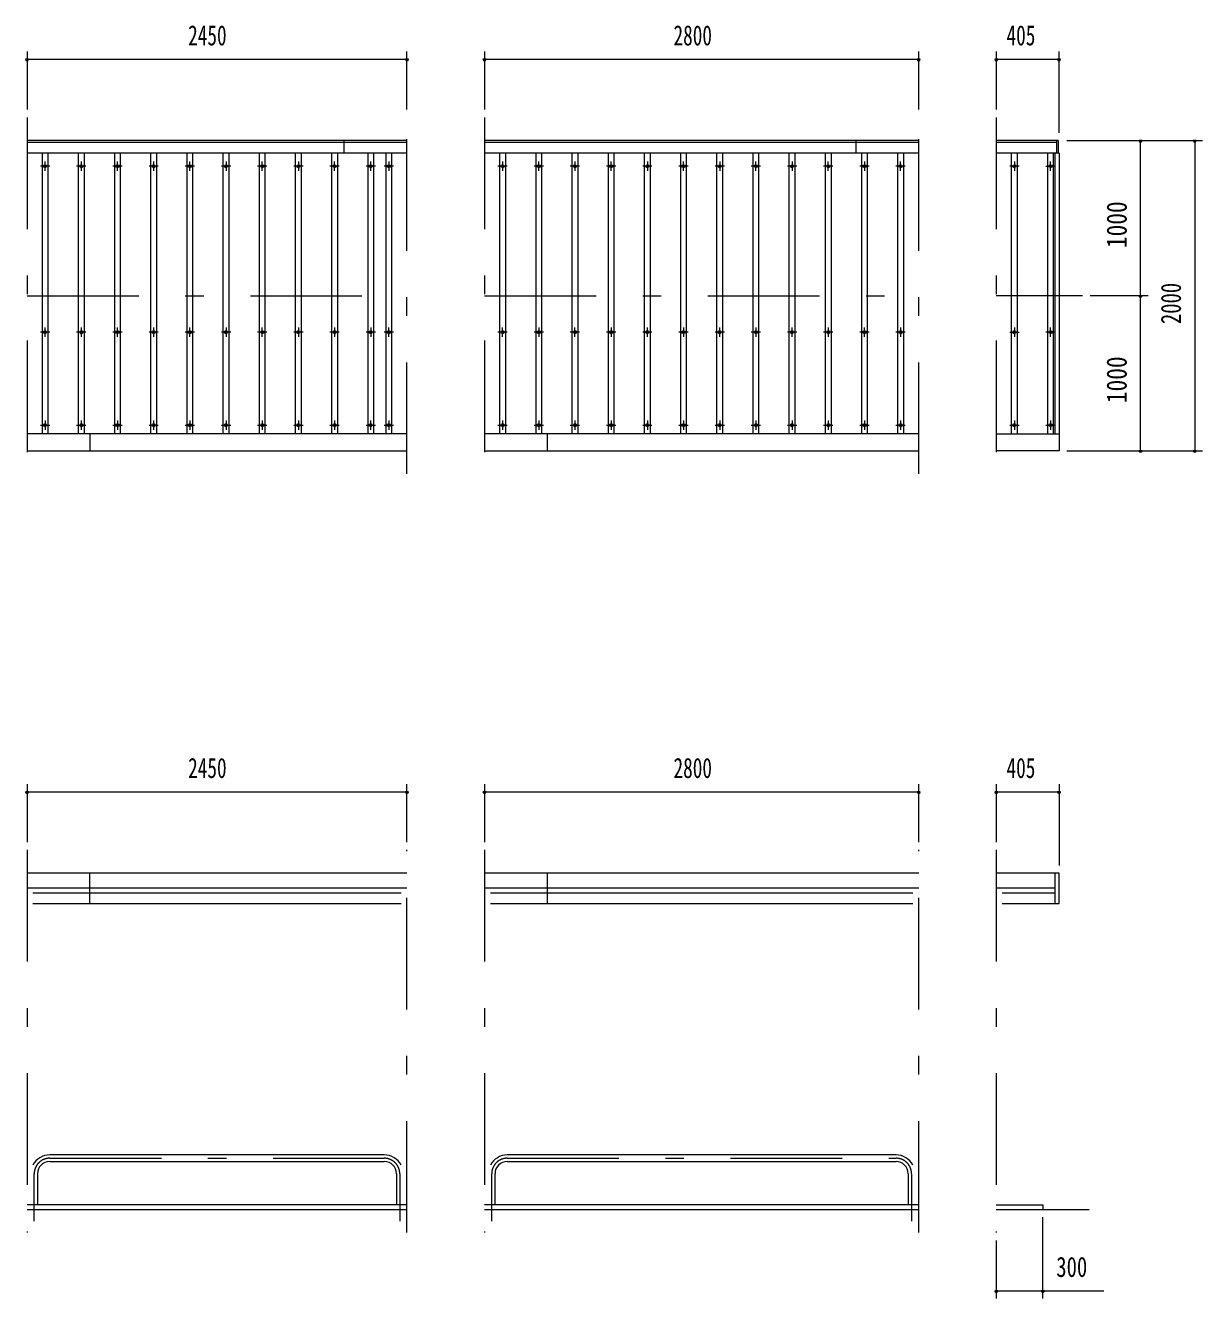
# Model space of a CAD drawing. Units: millimetres, scale not verified. Extents: x -23449 to 23452, y -10500 to 10500.
# Drawn here: x -14951 to -7361, y 1220 to 9431 of the extents above; entities that cross this region are included whole.
import ezdxf
from ezdxf.enums import TextEntityAlignment as Align

# ---------------------------------------------------------------- set-up
doc = ezdxf.new("R2010")
doc.units = ezdxf.units.MM
doc.header["$LTSCALE"] = 60
doc.linetypes.add('USER3', pattern=[24, 12, -5, 2, -5])
for name, color, linetype, lineweight in [('0-2_1-0BOLD', 7, 'Continuous', 18), ('0-3_1-2CENTER', 3, 'USER3', 18), ('0-4_1-4THIN', 4, 'Continuous', 18), ('0-5_1-5DIM', 3, 'Continuous', 18)]:
    doc.layers.add(name, color=color, linetype=linetype, lineweight=lineweight)
doc.styles.add('ＭＳ ゴシック', font='')
doc.styles.get('ＭＳ ゴシック').set_extended_font_data('MS Gothic')

msp = doc.modelspace()

# ---------------------------------------------------------------- linework, layer by layer
at = {"layer": '0-2_1-0BOLD'}
for p, q in [((-12490.94, 8687.67), (-14940.94, 8687.67)), ((-14940.94, 8677.67), (-12490.94, 8677.67)), ((-12895.94, 8607.16), (-12895.94, 8687.67)), ((-9190.94, 8687.67), (-11990.94, 8687.67)), ((-11990.94, 8677.67), (-9190.94, 8677.67)), ((-9595.94, 8687.67), (-9595.94, 8607.16)), ((-8290.95, 8687.67), (-8690.94, 8687.67)), ((-8690.94, 8677.67), (-8300.95, 8677.67)), ((-8300.95, 8607.16), (-8300.95, 8687.67)), ((-8290.95, 8687.67), (-8290.95, 8607.16)), ((-12490.94, 8607.16), (-14940.94, 8607.16)), ((-9190.94, 8607.16), (-11990.94, 8607.16)), ((-8285.95, 8607.16), (-8690.94, 8607.16)), ((-8310.94, 6797.67), (-8310.94, 8607.16)), ((-12490.94, 6797.67), (-14940.94, 6797.67)), ((-14535.94, 6797.67), (-14535.94, 6687.67)), ((-9190.94, 6797.67), (-11990.94, 6797.67)), ((-11585.94, 6797.67), (-11585.94, 6687.67)), ((-8690.94, 6797.67), (-8285.95, 6797.67)), ((-14940.94, 6687.67), (-12490.94, 6687.67)), ((-11990.94, 6687.67), (-9190.94, 6687.67)), ((-12490.94, 3962.67), (-14940.94, 3962.67)), ((-14535.94, 3768.55), (-14535.94, 3962.67)), ((-9190.94, 3962.67), (-11990.94, 3962.67)), ((-11585.94, 3962.67), (-11585.94, 3768.55)), ((-8310.94, 3768.55), (-8310.94, 3962.67)), ((-14940.94, 3868.72), (-12490.94, 3868.72)), ((-11990.94, 3868.72), (-9190.94, 3868.72)), ((-8690.94, 3868.72), (-8310.94, 3868.72)), ((-12529.09, 3834.18), (-14902.79, 3834.18)), ((-9229.09, 3834.18), (-11952.79, 3834.18)), ((-8310.94, 3834.18), (-8652.79, 3834.18)), ((-14902.79, 3768.55), (-12529.09, 3768.55)), ((-11952.79, 3768.55), (-9229.09, 3768.55)), ((-8652.79, 3768.55), (-8285.94, 3768.55)), ((-12637.3, 2146.02), (-14794.6, 2146.02)), ((-9337.29, 2146.02), (-11844.59, 2146.02)), ((-14794.6, 2103.32), (-12637.3, 2103.32)), ((-11844.59, 2103.32), (-9337.29, 2103.32)), ((-14873.25, 2024.67), (-14873.25, 1824.67)), ((-12558.65, 2024.67), (-12558.65, 1824.67)), ((-11923.24, 1824.67), (-11923.24, 2024.67)), ((-9258.64, 2024.67), (-9258.64, 1824.67)), ((-12490.94, 1824.67), (-14940.94, 1824.67)), ((-9190.94, 1824.67), (-11990.94, 1824.67)), ((-14940.94, 1794.67), (-12490.94, 1794.67)), ((-11990.94, 1794.67), (-9190.94, 1794.67)), ((-8690.94, 1794.67), (-8090.94, 1794.67))]:
    msp.add_line(p, q, dxfattribs=at)
for points in [[(-8285.95, 8607.16), (-8285.95, 6687.67), (-8690.94, 6687.67)], [(-8285.94, 3768.55), (-8285.94, 3962.67), (-8690.94, 3962.67)], [(-8690.94, 1824.67), (-8390.94, 1824.67), (-8390.94, 1794.67)]]:
    msp.add_lwpolyline(points, dxfattribs=at)
for centre in [(-14824.28, 8522.67), (-14590.94, 8522.67), (-14357.61, 8522.67), (-14124.28, 8522.67), (-13890.94, 8522.67), (-13657.61, 8522.67), (-13424.28, 8522.67), (-13190.94, 8522.67), (-12957.61, 8522.67), (-12724.28, 8522.67), (-12607.61, 8522.67), (-11874.28, 8522.67), (-11640.94, 8522.67), (-11407.61, 8522.67), (-11174.28, 8522.67), (-10940.94, 8522.67), (-10707.61, 8522.67), (-10474.28, 8522.67), (-10240.94, 8522.67), (-10007.61, 8522.67), (-9774.28, 8522.67), (-9540.94, 8522.67), (-9307.61, 8522.67), (-8574.27, 8522.67), (-8340.94, 8522.67), (-14824.28, 7452.68), (-14590.94, 7452.68), (-14357.61, 7452.68), (-14124.28, 7452.68), (-13890.94, 7452.68), (-13657.61, 7452.68), (-13424.28, 7452.68), (-13190.94, 7452.68), (-12957.61, 7452.68), (-12724.28, 7452.68), (-12607.61, 7452.68), (-11874.28, 7452.68), (-11640.94, 7452.68), (-11407.61, 7452.68), (-11174.28, 7452.68), (-10940.94, 7452.68), (-10707.61, 7452.68), (-10474.28, 7452.68), (-10240.94, 7452.68), (-10007.61, 7452.68), (-9774.28, 7452.68), (-9540.94, 7452.68), (-9307.61, 7452.68), (-8574.27, 7452.68), (-8340.94, 7452.68), (-14824.28, 6852.68), (-14590.94, 6852.68), (-14357.61, 6852.68), (-14124.28, 6852.68), (-13890.94, 6852.68), (-13657.61, 6852.68), (-13424.28, 6852.68), (-13190.94, 6852.68), (-12957.61, 6852.68), (-12724.28, 6852.68), (-12607.61, 6852.68), (-11874.28, 6852.68), (-11640.94, 6852.68), (-11407.61, 6852.68), (-11174.28, 6852.68), (-10940.94, 6852.68), (-10707.61, 6852.68), (-10474.28, 6852.68), (-10240.94, 6852.68), (-10007.61, 6852.68), (-9774.28, 6852.68), (-9540.94, 6852.68), (-9307.61, 6852.68), (-8574.27, 6852.68), (-8340.94, 6852.68)]:
    msp.add_circle(centre, 10, dxfattribs=at)
for centre, radius, start, end in [((-14794.6, 2024.67), 121.35, 90, 153.07823), ((-12637.3, 2024.67), 121.35, 26.91106, 90), ((-11844.59, 2024.67), 121.35, 90, 153.08894), ((-9337.29, 2024.67), 121.35, 26.92177, 90), ((-14794.6, 2024.67), 78.65, 90, 180), ((-12637.3, 2024.67), 78.65, 0, 90), ((-11844.59, 2024.67), 78.65, 90, 180), ((-9337.29, 2024.67), 78.65, 0, 90)]:
    msp.add_arc(centre, radius, start, end, dxfattribs=at)
at = {"layer": '0-3_1-2CENTER'}
for p, q in [((-14940.94, 8837.68), (-14940.94, 6537.67)), ((-12490.94, 6537.67), (-12490.94, 8837.68)), ((-11990.94, 8837.68), (-11990.94, 6537.67)), ((-9190.94, 6537.67), (-9190.94, 8837.68)), ((-8690.94, 8837.68), (-8690.94, 6537.67)), ((-14824.28, 8492.68), (-14824.28, 8552.68)), ((-14590.94, 8552.68), (-14590.94, 8492.68)), ((-14357.61, 8492.68), (-14357.61, 8552.68)), ((-14124.28, 8552.68), (-14124.28, 8492.68)), ((-13890.94, 8492.68), (-13890.94, 8552.68)), ((-13657.61, 8552.68), (-13657.61, 8492.68)), ((-13424.28, 8492.68), (-13424.28, 8552.68)), ((-13190.94, 8552.68), (-13190.94, 8492.68)), ((-12957.61, 8492.68), (-12957.61, 8552.68)), ((-12724.28, 8492.68), (-12724.28, 8552.68)), ((-12607.61, 8552.68), (-12607.61, 8492.68)), ((-11874.28, 8552.68), (-11874.28, 8492.68)), ((-11640.94, 8492.68), (-11640.94, 8552.68)), ((-11407.61, 8552.68), (-11407.61, 8492.68)), ((-11174.28, 8492.68), (-11174.28, 8552.68)), ((-10940.94, 8552.68), (-10940.94, 8492.68)), ((-10707.61, 8492.68), (-10707.61, 8552.68)), ((-10474.28, 8552.68), (-10474.28, 8492.68)), ((-10240.94, 8492.68), (-10240.94, 8552.68)), ((-10007.61, 8552.68), (-10007.61, 8492.68)), ((-9774.28, 8492.68), (-9774.28, 8552.68)), ((-9540.94, 8552.68), (-9540.94, 8492.68)), ((-9307.61, 8492.68), (-9307.61, 8552.68)), ((-8574.27, 8552.68), (-8574.27, 8492.68)), ((-8340.94, 8492.68), (-8340.94, 8552.68)), ((-14794.28, 8522.67), (-14854.28, 8522.67)), ((-14560.95, 8522.67), (-14620.94, 8522.67)), ((-14327.61, 8522.67), (-14387.61, 8522.67)), ((-14094.28, 8522.67), (-14154.28, 8522.67)), ((-13860.95, 8522.67), (-13920.94, 8522.67)), ((-13627.61, 8522.67), (-13687.61, 8522.67)), ((-13394.28, 8522.67), (-13454.28, 8522.67)), ((-13160.95, 8522.67), (-13220.94, 8522.67)), ((-12927.61, 8522.67), (-12987.61, 8522.67)), ((-12694.28, 8522.67), (-12754.28, 8522.67)), ((-12577.61, 8522.67), (-12637.61, 8522.67)), ((-11844.28, 8522.67), (-11904.28, 8522.67)), ((-11610.94, 8522.67), (-11670.94, 8522.67)), ((-11377.61, 8522.67), (-11437.61, 8522.67)), ((-11144.28, 8522.67), (-11204.28, 8522.67)), ((-10910.94, 8522.67), (-10970.94, 8522.67)), ((-10677.61, 8522.67), (-10737.61, 8522.67)), ((-10444.28, 8522.67), (-10504.28, 8522.67)), ((-10210.94, 8522.67), (-10270.94, 8522.67)), ((-9977.61, 8522.67), (-10037.61, 8522.67)), ((-9744.28, 8522.67), (-9804.28, 8522.67)), ((-9510.94, 8522.67), (-9570.94, 8522.67)), ((-9277.61, 8522.67), (-9337.61, 8522.67)), ((-8544.28, 8522.67), (-8604.28, 8522.67)), ((-8370.94, 8522.67), (-8310.94, 8522.67)), ((-14940.94, 7687.67), (-12490.94, 7687.67)), ((-11990.94, 7687.67), (-9190.94, 7687.67)), ((-8135.94, 7687.67), (-8690.94, 7687.67)), ((-14824.28, 7422.67), (-14824.28, 7482.68)), ((-14590.94, 7482.68), (-14590.94, 7422.67)), ((-14357.61, 7422.67), (-14357.61, 7482.68)), ((-14124.28, 7482.68), (-14124.28, 7422.67)), ((-13890.94, 7422.67), (-13890.94, 7482.68)), ((-13657.61, 7482.68), (-13657.61, 7422.67)), ((-13424.28, 7422.67), (-13424.28, 7482.68)), ((-13190.94, 7482.68), (-13190.94, 7422.67)), ((-12957.61, 7482.68), (-12957.61, 7422.67)), ((-12724.28, 7482.68), (-12724.28, 7422.67)), ((-12607.61, 7422.67), (-12607.61, 7482.68)), ((-11874.28, 7422.67), (-11874.28, 7482.68)), ((-11640.94, 7482.68), (-11640.94, 7422.67)), ((-11407.61, 7422.67), (-11407.61, 7482.68)), ((-11174.28, 7482.68), (-11174.28, 7422.67)), ((-10940.94, 7422.67), (-10940.94, 7482.68)), ((-10707.61, 7482.68), (-10707.61, 7422.67)), ((-10474.28, 7422.67), (-10474.28, 7482.68)), ((-10240.94, 7482.68), (-10240.94, 7422.67)), ((-10007.61, 7422.67), (-10007.61, 7482.68)), ((-9774.28, 7482.68), (-9774.28, 7422.67)), ((-9540.94, 7422.67), (-9540.94, 7482.68)), ((-9307.61, 7482.68), (-9307.61, 7422.67)), ((-8574.27, 7482.68), (-8574.27, 7422.67)), ((-8340.94, 7422.67), (-8340.94, 7482.68)), ((-14794.28, 7452.68), (-14854.28, 7452.68)), ((-14560.95, 7452.68), (-14620.94, 7452.68)), ((-14327.61, 7452.68), (-14387.61, 7452.68)), ((-14094.28, 7452.68), (-14154.28, 7452.68)), ((-13860.95, 7452.68), (-13920.94, 7452.68)), ((-13627.61, 7452.68), (-13687.61, 7452.68)), ((-13394.28, 7452.68), (-13454.28, 7452.68)), ((-13160.95, 7452.68), (-13220.94, 7452.68)), ((-12927.61, 7452.68), (-12987.61, 7452.68)), ((-12694.28, 7452.68), (-12754.28, 7452.68)), ((-12577.61, 7452.68), (-12637.61, 7452.68)), ((-11844.28, 7452.68), (-11904.28, 7452.68)), ((-11610.94, 7452.68), (-11670.94, 7452.68)), ((-11377.61, 7452.68), (-11437.61, 7452.68)), ((-11144.28, 7452.68), (-11204.28, 7452.68)), ((-10910.94, 7452.68), (-10970.94, 7452.68)), ((-10677.61, 7452.68), (-10737.61, 7452.68)), ((-10444.28, 7452.68), (-10504.28, 7452.68)), ((-10210.94, 7452.68), (-10270.94, 7452.68)), ((-9977.61, 7452.68), (-10037.61, 7452.68)), ((-9744.28, 7452.68), (-9804.28, 7452.68)), ((-9510.94, 7452.68), (-9570.94, 7452.68)), ((-9277.61, 7452.68), (-9337.61, 7452.68)), ((-8604.28, 7452.68), (-8544.28, 7452.68)), ((-8310.94, 7452.68), (-8370.94, 7452.68)), ((-14854.28, 6852.68), (-14794.28, 6852.68)), ((-14824.28, 6882.68), (-14824.28, 6822.68)), ((-14620.94, 6852.68), (-14560.95, 6852.68)), ((-14590.94, 6882.68), (-14590.94, 6822.68)), ((-14387.61, 6852.68), (-14327.61, 6852.68)), ((-14357.61, 6882.68), (-14357.61, 6822.68)), ((-14154.28, 6852.68), (-14094.28, 6852.68)), ((-14124.28, 6882.68), (-14124.28, 6822.68)), ((-13920.94, 6852.68), (-13860.95, 6852.68)), ((-13890.94, 6882.68), (-13890.94, 6822.68)), ((-13687.61, 6852.68), (-13627.61, 6852.68)), ((-13657.61, 6882.68), (-13657.61, 6822.68)), ((-13454.28, 6852.68), (-13394.28, 6852.68)), ((-13424.28, 6882.68), (-13424.28, 6822.68)), ((-13220.94, 6852.68), (-13160.95, 6852.68)), ((-13190.94, 6882.68), (-13190.94, 6822.68)), ((-12987.61, 6852.68), (-12927.61, 6852.68)), ((-12957.61, 6882.68), (-12957.61, 6822.68)), ((-12754.28, 6852.68), (-12694.28, 6852.68)), ((-12724.28, 6822.68), (-12724.28, 6882.68)), ((-12637.61, 6852.68), (-12577.61, 6852.68)), ((-12607.61, 6882.68), (-12607.61, 6822.68)), ((-11904.28, 6852.68), (-11844.28, 6852.68)), ((-11874.28, 6882.68), (-11874.28, 6822.68)), ((-11670.94, 6852.68), (-11610.94, 6852.68)), ((-11640.94, 6882.68), (-11640.94, 6822.68)), ((-11437.61, 6852.68), (-11377.61, 6852.68)), ((-11407.61, 6882.68), (-11407.61, 6822.68)), ((-11204.28, 6852.68), (-11144.28, 6852.68)), ((-11174.28, 6882.68), (-11174.28, 6822.68)), ((-10970.94, 6852.68), (-10910.94, 6852.68)), ((-10940.94, 6882.68), (-10940.94, 6822.68)), ((-10737.61, 6852.68), (-10677.61, 6852.68)), ((-10707.61, 6882.68), (-10707.61, 6822.68)), ((-10504.28, 6852.68), (-10444.28, 6852.68)), ((-10474.28, 6882.68), (-10474.28, 6822.68)), ((-10270.94, 6852.68), (-10210.94, 6852.68)), ((-10240.94, 6882.68), (-10240.94, 6822.68)), ((-10037.61, 6852.68), (-9977.61, 6852.68)), ((-10007.61, 6882.68), (-10007.61, 6822.68)), ((-9804.28, 6852.68), (-9744.28, 6852.68)), ((-9774.28, 6882.68), (-9774.28, 6822.68)), ((-9570.94, 6852.68), (-9510.94, 6852.68)), ((-9540.94, 6882.68), (-9540.94, 6822.68)), ((-9337.61, 6852.68), (-9277.61, 6852.68)), ((-9307.61, 6882.68), (-9307.61, 6822.68)), ((-8604.28, 6852.68), (-8544.28, 6852.68)), ((-8574.27, 6882.68), (-8574.27, 6822.68)), ((-8370.94, 6852.68), (-8310.94, 6852.68)), ((-8340.94, 6882.68), (-8340.94, 6822.68)), ((-14940.94, 4112.67), (-14940.94, 1644.67)), ((-12490.94, 1644.67), (-12490.94, 4112.67)), ((-11990.94, 4112.67), (-11990.94, 1644.67)), ((-9190.94, 1644.67), (-9190.94, 4112.67)), ((-8690.94, 4112.67), (-8690.94, 1644.67)), ((-14794.6, 2124.67), (-12637.3, 2124.67)), ((-11844.59, 2124.67), (-9337.29, 2124.67)), ((-14894.6, 1719.67), (-14894.6, 2024.67)), ((-12537.3, 2024.67), (-12537.3, 1719.67)), ((-11944.59, 1719.67), (-11944.59, 2024.67)), ((-9237.29, 2024.67), (-9237.29, 1719.67))]:
    msp.add_line(p, q, dxfattribs=at)
for centre, start, end in [((-14794.6, 2024.67), 90, 180), ((-12637.3, 2024.67), 0, 90), ((-11844.59, 2024.67), 90, 180), ((-9337.29, 2024.67), 0, 90)]:
    msp.add_arc(centre, 100, start, end, dxfattribs=at)
at = {"layer": '0-4_1-4THIN'}
for p, q in [((-14844.28, 8607.17), (-14844.28, 6797.68)), ((-14804.28, 6797.68), (-14804.28, 8607.17)), ((-14610.95, 8607.17), (-14610.95, 6797.68)), ((-14570.95, 6797.68), (-14570.95, 8607.17)), ((-14377.61, 8607.17), (-14377.61, 6797.68)), ((-14337.61, 6797.68), (-14337.61, 8607.17)), ((-14144.28, 8607.17), (-14144.28, 6797.68)), ((-14104.28, 6797.68), (-14104.28, 8607.17)), ((-13910.95, 8607.17), (-13910.95, 6797.68)), ((-13870.95, 6797.68), (-13870.95, 8607.17)), ((-13677.61, 8607.17), (-13677.61, 6797.68)), ((-13637.61, 6797.68), (-13637.61, 8607.17)), ((-13444.28, 8607.17), (-13444.28, 6797.68)), ((-13404.28, 6797.68), (-13404.28, 8607.17)), ((-13210.95, 8607.17), (-13210.95, 6797.68)), ((-13170.95, 6797.68), (-13170.95, 8607.17)), ((-12977.61, 8607.17), (-12977.61, 6797.68)), ((-12937.61, 6797.68), (-12937.61, 8607.17)), ((-12744.28, 8607.17), (-12744.28, 6797.68)), ((-12704.28, 6797.68), (-12704.28, 8607.17)), ((-12627.62, 8607.17), (-12627.62, 6797.68)), ((-12587.61, 6797.68), (-12587.61, 8607.17)), ((-11894.28, 8607.17), (-11894.28, 6797.68)), ((-11854.28, 6797.68), (-11854.28, 8607.17)), ((-11660.95, 8607.17), (-11660.95, 6797.68)), ((-11620.95, 6797.68), (-11620.95, 8607.17)), ((-11427.62, 8607.17), (-11427.62, 6797.68)), ((-11387.61, 6797.68), (-11387.61, 8607.17)), ((-11194.28, 8607.17), (-11194.28, 6797.68)), ((-11154.28, 6797.68), (-11154.28, 8607.17)), ((-10960.95, 8607.17), (-10960.95, 6797.68)), ((-10920.95, 6797.68), (-10920.95, 8607.17)), ((-10727.62, 8607.17), (-10727.62, 6797.68)), ((-10687.61, 6797.68), (-10687.61, 8607.17)), ((-10494.28, 8607.17), (-10494.28, 6797.68)), ((-10454.28, 6797.68), (-10454.28, 8607.17)), ((-10260.95, 8607.17), (-10260.95, 6797.68)), ((-10220.95, 6797.68), (-10220.95, 8607.17)), ((-10027.62, 8607.17), (-10027.62, 6797.68)), ((-9987.61, 6797.68), (-9987.61, 8607.17)), ((-9794.28, 8607.17), (-9794.28, 6797.68)), ((-9754.28, 6797.68), (-9754.28, 8607.17)), ((-9560.95, 8607.17), (-9560.95, 6797.68)), ((-9520.95, 6797.68), (-9520.95, 8607.17)), ((-9327.62, 8607.17), (-9327.62, 6797.68)), ((-9287.61, 6797.68), (-9287.61, 8607.17)), ((-8594.28, 8607.17), (-8594.28, 6797.68)), ((-8554.28, 6797.68), (-8554.28, 8607.17)), ((-8360.95, 8607.17), (-8360.95, 6797.68)), ((-8320.95, 6797.68), (-8320.95, 8607.17))]:
    msp.add_line(p, q, dxfattribs=at)
at = {"layer": '0-5_1-5DIM'}
for p, q in [((-14930.94, 9212.68), (-14950.94, 9212.68)), ((-14940.94, 9262.68), (-14940.94, 8887.68)), ((-14940.94, 9212.68), (-12490.94, 9212.68)), ((-12480.94, 9212.68), (-12500.94, 9212.68)), ((-12490.94, 8887.68), (-12490.94, 9262.68)), ((-11980.94, 9212.68), (-12000.94, 9212.68)), ((-11990.94, 9262.68), (-11990.94, 8887.68)), ((-11990.94, 9212.68), (-9190.94, 9212.68)), ((-9180.94, 9212.68), (-9200.94, 9212.68)), ((-9190.94, 8887.68), (-9190.94, 9262.68)), ((-8680.94, 9212.68), (-8700.94, 9212.68)), ((-8690.94, 9262.68), (-8690.94, 8887.68)), ((-8690.94, 9212.68), (-8285.94, 9212.68)), ((-8275.94, 9212.68), (-8295.94, 9212.68)), ((-8285.94, 8737.67), (-8285.94, 9262.68)), ((-8235.94, 8687.67), (-7360.94, 8687.67)), ((-7750.95, 8687.67), (-7770.95, 8687.67)), ((-7760.95, 7687.67), (-7760.95, 8687.67)), ((-7400.94, 8687.67), (-7420.94, 8687.67)), ((-7410.94, 8687.67), (-7410.94, 6687.67)), ((-7710.95, 7687.67), (-8085.94, 7687.67)), ((-7750.95, 7687.67), (-7770.95, 7687.67)), ((-7760.95, 6687.67), (-7760.95, 7687.67)), ((-8235.94, 6687.67), (-7360.94, 6687.67)), ((-7750.95, 6687.67), (-7770.95, 6687.67)), ((-7400.94, 6687.67), (-7420.94, 6687.67)), ((-14940.94, 4537.67), (-14940.94, 4162.67)), ((-12490.94, 4162.67), (-12490.94, 4537.67)), ((-11990.94, 4537.67), (-11990.94, 4162.67)), ((-9190.94, 4162.67), (-9190.94, 4537.67)), ((-8690.94, 4537.67), (-8690.94, 4162.67)), ((-8285.94, 4537.67), (-8285.94, 4012.67)), ((-14930.94, 4487.67), (-14950.94, 4487.67)), ((-14940.94, 4487.67), (-12490.94, 4487.67)), ((-12480.94, 4487.67), (-12500.94, 4487.67)), ((-11980.94, 4487.67), (-12000.94, 4487.67)), ((-11990.94, 4487.67), (-9190.94, 4487.67)), ((-9180.94, 4487.67), (-9200.94, 4487.67)), ((-8680.94, 4487.67), (-8700.94, 4487.67)), ((-8690.94, 4487.67), (-8285.94, 4487.67)), ((-8275.94, 4487.67), (-8295.94, 4487.67)), ((-8390.94, 1219.67), (-8390.94, 1744.67)), ((-8690.94, 1594.67), (-8690.94, 1219.67)), ((-8680.94, 1269.67), (-8700.94, 1269.67)), ((-8690.94, 1269.67), (-8390.94, 1269.67)), ((-8380.94, 1269.67), (-8400.94, 1269.67)), ((-8390.94, 1269.67), (-7998.44, 1269.67))]:
    msp.add_line(p, q, dxfattribs=at)
for centre in [(-14940.94, 9212.68), (-12490.94, 9212.68), (-11990.94, 9212.68), (-9190.94, 9212.68), (-8690.94, 9212.68), (-8285.94, 9212.68), (-7760.95, 8687.67), (-7410.94, 8687.67), (-7760.95, 7687.67), (-7760.95, 6687.67), (-7410.94, 6687.67), (-14940.94, 4487.67), (-12490.94, 4487.67), (-11990.94, 4487.67), (-9190.94, 4487.67), (-8690.94, 4487.67), (-8285.94, 4487.67), (-8690.94, 1269.67), (-8390.94, 1269.67)]:
    msp.add_arc(centre, 10, 180, 0, dxfattribs=at)

# ---------------------------------------------------------------- texts
at = {"layer": '0-5_1-5DIM', "color": 7, "style": 'ＭＳ ゴシック'}
for s, width, p in [('2450', 0.7, (-13901.95, 9262.68)), ('2800', 0.7, (-10772.21, 9262.68)), ('405', 0.7, (-8624.82, 9262.68)), ('2450', 0.7, (-13901.95, 4537.67)), ('2800', 0.7, (-10772.21, 4537.67)), ('405', 0.7, (-8624.82, 4537.67)), ('300', 0.75, (-8303.79, 1319.67))]:
    msp.add_text(s, height=130.2, dxfattribs=dict(at, width=width)).set_placement(p, align=Align.BOTTOM_LEFT)
for s, width, p in [('1000', 0.85, (-7810.95, 7994.87)), ('2000', 0.75, (-7460.94, 7504.64)), ('1000', 0.85, (-7810.95, 6994.87))]:
    msp.add_text(s, height=130.2, rotation=90, dxfattribs=dict(at, width=width)).set_placement(p, align=Align.BOTTOM_LEFT)

doc.saveas('drawing.dxf')
